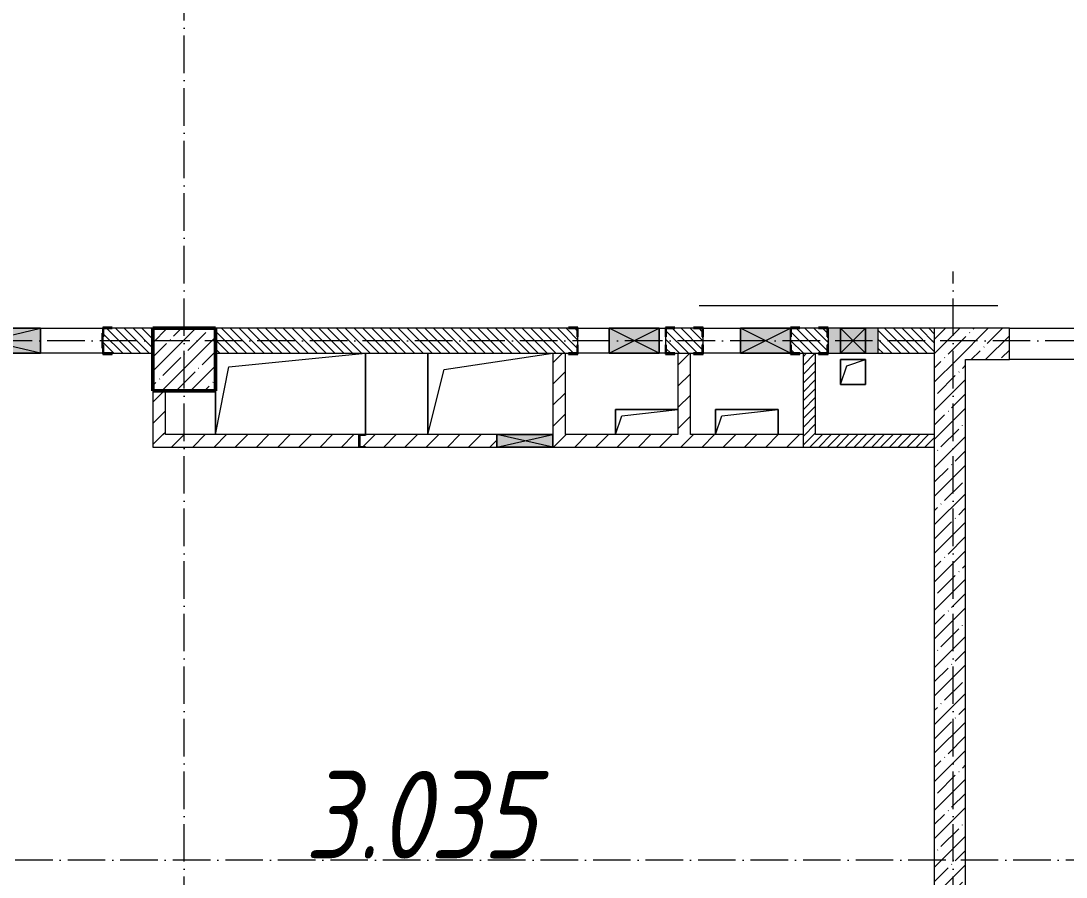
# Model space of a CAD drawing. Header units: millimetres. Extents: x -12989 to 629078, y -109036 to 555275.
# Drawn here: x 357615 to 365975, y -85169 to -78326 of the extents above; entities that cross this region are included whole.
import ezdxf

# ---------------------------------------------------------------- set-up
doc = ezdxf.new("R2010")
doc.units = ezdxf.units.MM
doc.linetypes.add('200_ШТРИХ_ш1п0_6_', pattern=[160, 100, -60])
doc.linetypes.add('50_200_ШТРИХ_1Т_ш5_п1_п1_', pattern=[700, 500, -100, 0, -100])
for name, color, linetype, lineweight in [('4 -стяжа', 7, 'Continuous', 30), ('A-DETL-GENF-OTLN', 7, 'Continuous', 9), ('A-FLOR-____-OTLN', 7, 'Continuous', 9), ('A-GENM-____-MCUT', 7, 'Continuous', 25), ('A-GENM-____-OTLN', 7, 'Continuous', 9), ('A-GENM-____-OTLN-1', 7, 'Continuous', 25), ('A-GLAZ-____-OTLN', 7, 'Continuous', 9), ('A-WALL-____-MCUT-1', 7, 'Continuous', 9), ('A-WALL-____-MCUT-3', 7, 'Continuous', 9), ('A-WALL-____-OTLN', 7, 'Continuous', 9), ('A-WALL-____-PATT-1', 7, 'Continuous', 9), ('A-WALL-FNSH-MCUT-1', 7, 'Continuous', 9), ('I-WALL-____-OTLN', 7, 'Continuous', 9), ('S-COLS-____-MCUT', 7, 'Continuous', 50), ('S-COLS-____-OTLN', 7, 'Continuous', 9), ('S-GRID-____-OTLN-1', 7, '50_200_ШТРИХ_1Т_ш5_п1_п1_', 9), ('Марки помещений', 7, 'Continuous', 9)]:
    doc.layers.add(name, color=color, linetype=linetype, lineweight=lineweight)
doc.layers.add('A-DETL-GENF-OTLN-4', color=9, linetype='200_ШТРИХ_ш1п0_6_', lineweight=9, true_color=0x808080)
doc.layers.add('A-DETL-GENF-OTLN-5', color=7, linetype='Continuous', lineweight=5, true_color=0xc0c0c0)
doc.layers.get('4 -стяжа').off()
doc.styles.add('ISOCPEUR_I_2', font='isocpeui.ttf', dxfattribs={"width": 0.85, "height": 2.3})
pattern_1 = [(135, (283770.707, -86863.456), (-35.35534, -35.35534), [])]
pattern_2 = [(45, (283770.71, -86863.46), (-84.85281, 84.85281), [])]
pattern_3 = [(45, (283770.707, -86863.456), (-35.35534, 35.35534), [])]
pattern_4 = [(45, (283770.7, -86863.46), (-114.04925, 114.04925), []), (45, (283884.76, -86863.46), (-114.04925, 114.04925), [201.612, -40.322, 3.353, -36.97])]

# ---------------------------------------------------------------- blocks, each defined once
blk = doc.blocks.new('BSC_Колонна _Прямоугольная - 500х500-V63-АР1_План отверстий 3 этажа в осях 1-64_А-ГГ')
at = {"layer": 'S-COLS-____-OTLN'}
h = blk.add_hatch(dxfattribs=at)
h.set_pattern_fill('FP_100', color=256, style=0, pattern_type=2)
h.set_pattern_definition([(45, (-75150, -5831.04), (-114.04925, 114.04925), []), (45, (-75035.95, -5831.04), (-114.04925, 114.04925), [201.613, -40.323, 3.353, -36.97])])
h.paths.add_polyline_path([(-250, -250), (250, -250), (250, 250), (-250, 250)], flags=0)
at = {"layer": 'S-COLS-____-MCUT'}
for p, q in [((250, 250), (-250, 250)), ((-250, 250), (-250, -250)), ((250, -250), (250, 250)), ((-250, -250), (250, -250))]:
    blk.add_line(p, q, dxfattribs=at)
blk = doc.blocks.new('Фахверк_СКБ_Уголок - 200_3960-28268576-АР1_План отверстий 3 этажа в осях 1-64_А-ГГ')
at = {"layer": 'A-GENM-____-MCUT'}
for p, q in [((200, 156), (125, 156)), ((125, 156), (125, 81)), ((131, 81), (131, 150)), ((131, 150), (200, 150)), ((200, 150), (200, 156)), ((125, 81), (131, 81)), ((131, 19), (125, 19)), ((125, 19), (125, -56)), ((131, -50), (131, 19)), ((125, -56), (200, -56)), ((200, -50), (131, -50)), ((200, -56), (200, -50))]:
    blk.add_line(p, q, dxfattribs=at)
blk = doc.blocks.new('Фахверк_СКБ_Уголок - 200_3960_зеркало-28268689-АР1_План отверстий 3 этажа в осях 1-64_А-ГГ')
at = {"layer": 'A-GENM-____-MCUT'}
for p, q in [((200, 156), (125, 156)), ((125, 156), (125, 81)), ((131, 81), (131, 150)), ((131, 150), (200, 150)), ((200, 150), (200, 156)), ((125, 81), (131, 81)), ((131, 19), (125, 19)), ((125, 19), (125, -56)), ((131, -50), (131, 19)), ((125, -56), (200, -56)), ((200, -50), (131, -50)), ((200, -56), (200, -50))]:
    blk.add_line(p, q, dxfattribs=at)
blk = doc.blocks.new('154_Стойка_СКБ_Уголок - СМ-2180_200-28268025-АР1_План отверстий 3 этажа в осях 1-64_А-ГГ')
at = {"layer": 'A-GENM-____-MCUT'}
for p, q in [((125, 156), (125, 81)), ((200, 156), (125, 156)), ((131, 81), (131, 150)), ((131, 150), (200, 150)), ((200, 150), (200, 156)), ((125, 81), (131, 81)), ((131, 19), (125, 19)), ((125, 19), (125, -56)), ((131, -50), (131, 19)), ((125, -56), (200, -56)), ((200, -50), (131, -50)), ((200, -56), (200, -50))]:
    blk.add_line(p, q, dxfattribs=at)
blk = doc.blocks.new('154_Фахверк_СКБ_Швеллер - Тип_100_3960-28494444-АР1_План отверстий 3 этажа в осях 1-64_А-ГГ')
at = {"layer": 'A-GENM-____-MCUT'}
for p, q in [((125, 50), (175, 50)), ((125, -50), (125, 50)), ((128, 47), (128, -47)), ((175, 47), (128, 47)), ((175, 50), (175, 47)), ((175, -50), (125, -50)), ((128, -47), (175, -47)), ((175, -47), (175, -50))]:
    blk.add_line(p, q, dxfattribs=at)
blk = doc.blocks.new('154_Стойка_СКБ_Уголок - СМ-2480_200-28346303-АР1_План отверстий 3 этажа в осях 1-64_А-ГГ')
at = {"layer": 'A-GENM-____-MCUT'}
for p, q in [((125, 156), (125, 81)), ((200, 156), (125, 156)), ((131, 81), (131, 150)), ((131, 150), (200, 150)), ((200, 150), (200, 156)), ((125, 81), (131, 81)), ((131, 19), (125, 19)), ((125, 19), (125, -56)), ((131, -50), (131, 19)), ((125, -56), (200, -56)), ((200, -50), (131, -50)), ((200, -56), (200, -50))]:
    blk.add_line(p, q, dxfattribs=at)
blk = doc.blocks.new('Стойка_Влож_Полоса боковая - Полоса-28213942-АР1_План отверстий 3 этажа в осях 1-64_А-ГГ')
at = {"layer": 'A-GENM-____-OTLN'}
for p, q in [((-5, 60), (0, 60)), ((-5, -60), (-5, 60)), ((0, 31), (0, -31)), ((0, -60), (-5, -60))]:
    blk.add_line(p, q, dxfattribs=at)
blk = doc.blocks.new('AR_Отверстие Ниша - Лючок-32401326-АР1_План отверстий 3 этажа в осях 1-64_А-ГГ')
at = {"layer": 'A-GLAZ-____-OTLN'}
h = blk.add_hatch(color=256, dxfattribs=at)
h.paths.add_polyline_path([(200, 100), (100, 100), (100, -100), (200, -100), (200, 86.8)], flags=0)
h.paths.add_polyline_path([(-200, 100), (-200, -100), (-100, -100), (-100, 100)], flags=0)
for p, q in [((-100, 100), (-200, 100)), ((-200, 100), (-200, -100)), ((200, 100), (100, 100)), ((200, -31), (200, 31)), ((-200, -100), (-100, -100)), ((100, -100), (200, -100))]:
    blk.add_line(p, q, dxfattribs=at)
blk = doc.blocks.new('AR_Отверстие прямоугольное _в стене_ - AR_Отверстие прямоугольное _в стене__ВК-32401325-АР1_План отверстий 3 этажа в осях 1-64_А-ГГ')
at = {"layer": 'A-GLAZ-____-OTLN'}
blk.add_hatch(color=256, dxfattribs=at).paths.add_polyline_path([(100, 100), (-100, 100), (-100, -100), (100, -100), (100, 86.8)], flags=0)
at = {"layer": 'A-DETL-GENF-OTLN'}
for p, q in [((-100, -100), (-100, 100)), ((-100, 100), (100, 100)), ((100, 100), (-100, -100)), ((-100, 100), (100, -100)), ((100, 100), (-100, 100)), ((-100, 100), (-100, -100)), ((100, 100), (100, -100)), ((100, -100), (100, 100)), ((100, -100), (-100, -100)), ((-100, -100), (100, -100))]:
    blk.add_line(p, q, dxfattribs=at)
blk = doc.blocks.new('AR_Отверстие прямоугольное _в плите_ - AR_Отверстие прямоугольное _в плите_-30229432-АР1_План отверстий 3 этажа в осях 1-64_А-ГГ')
at = {"layer": 'A-GENM-____-OTLN'}
for p, q in [((250, 100), (-250, 100)), ((-250, 100), (-250, -100)), ((-200, 50), (250, 100)), ((-250, -100), (-200, 50))]:
    blk.add_line(p, q, dxfattribs=at)
blk = doc.blocks.new('AR_Отверстие прямоугольное _в плите_ - AR_Отверстие прямоугольное _в плите_-V167-АР1_План отверстий 3 этажа в осях 1-64_А-ГГ')
at = {"layer": 'A-GENM-____-OTLN'}
for p, q in [((250, 100), (-250, 100)), ((-250, 100), (-250, -100)), ((-200, 50), (250, 100)), ((250, -100), (250, 100)), ((-250, -100), (-200, 50))]:
    blk.add_line(p, q, dxfattribs=at)
blk = doc.blocks.new('AR_Отверстие прямоугольное _в плите_ - AR_Отверстие прямоугольное _в плите_-30458127-АР1_План отверстий 3 этажа в осях 1-64_А-ГГ')
at = {"layer": 'A-GENM-____-OTLN'}
for p, q in [((100, 100), (-100, 100)), ((-100, 100), (-100, -100)), ((-50, 50), (100, 100)), ((100, -100), (100, 100)), ((-100, -100), (-50, 50)), ((-100, -100), (100, -100))]:
    blk.add_line(p, q, dxfattribs=at)
blk = doc.blocks.new('AR_Отверстие прямоугольное _в плите_ - AR_Отверстие прямоугольное _в плите_-30552521-АР1_План отверстий 3 этажа в осях 1-64_А-ГГ')
at = {"layer": 'A-GENM-____-OTLN'}
for p, q in [((-491.7, 216.7), (600, 325)), ((600, -325), (600, 325)), ((-600, -325), (-491.7, 216.7)), ((-600, 25), (-600, -325))]:
    blk.add_line(p, q, dxfattribs=at)
blk = doc.blocks.new('AR_Отверстие прямоугольное _в плите_ - AR_Отверстие прямоугольное _в плите_-30552580-АР1_План отверстий 3 этажа в осях 1-64_А-ГГ')
at = {"layer": 'A-GENM-____-OTLN'}
for p, q in [((-500, 325), (-500, -325)), ((-370, 195), (500, 325)), ((-500, -325), (-370, 195))]:
    blk.add_line(p, q, dxfattribs=at)
blk = doc.blocks.new('AR_Отверстие прямоугольное _в стене_ - AR_Отверстие прямоугольное _в стене__ЭОМ-36422540-АР1_План отверстий 3 этажа в осях 1-64_А-ГГ')
at = {"layer": 'A-GLAZ-____-OTLN'}
blk.add_hatch(color=256, dxfattribs=at).paths.add_polyline_path([(200, 100), (-200, 100), (-200, -100), (200, -100), (200, 86.8)], flags=0)
at = {"layer": 'A-DETL-GENF-OTLN'}
for p, q in [((-200, -100), (-200, 100)), ((-200, 100), (200, 100)), ((200, 100), (-200, -100)), ((-200, 100), (200, -100)), ((200, 100), (-200, 100)), ((-200, 100), (-200, -100)), ((200, 100), (200, -100)), ((200, -100), (200, 100)), ((200, -100), (-200, -100)), ((-200, -100), (200, -100))]:
    blk.add_line(p, q, dxfattribs=at)
blk = doc.blocks.new('AR_Отверстие прямоугольное _в стене_ - AR_Отверстие прямоугольное _в стене__ЭОМ-36419430-АР1_План отверстий 3 этажа в осях 1-64_А-ГГ')
at = {"layer": 'A-GLAZ-____-OTLN'}
blk.add_hatch(color=256, dxfattribs=at).paths.add_polyline_path([(-200, 100), (-200, -100), (200, -100), (200, 100)], flags=0)
at = {"layer": 'A-DETL-GENF-OTLN'}
for p, q in [((-200, 100), (200, 100)), ((200, 100), (-200, -100)), ((-200, 100), (200, -100)), ((200, 100), (-200, 100)), ((200, 100), (200, -100)), ((200, -100), (200, 100)), ((-200, -31), (-200, 31)), ((-200, 31), (-200, -31)), ((200, -100), (-200, -100)), ((-200, -100), (200, -100))]:
    blk.add_line(p, q, dxfattribs=at)
blk = doc.blocks.new('AR_Отверстие прямоугольное _в стене_ - AR_Отверстие прямоугольное _в стене__ОВ-36973196-АР1_План отверстий 3 этажа в осях 1-64_А-ГГ')
at = {"layer": 'A-GLAZ-____-OTLN'}
blk.add_hatch(color=256, dxfattribs=at).paths.add_polyline_path([(225, 50), (-225, 50), (-225, -50), (225, -50)], flags=0)
at = {"layer": 'A-DETL-GENF-OTLN'}
for p, q in [((-225, -50), (-225, 50)), ((-225, 50), (225, 50)), ((225, 50), (-225, -50)), ((-225, 50), (225, -50)), ((225, 50), (-225, 50)), ((-225, 50), (-225, -50)), ((225, 50), (225, -50)), ((225, -50), (225, 50)), ((225, -50), (-225, -50)), ((-225, -50), (225, -50))]:
    blk.add_line(p, q, dxfattribs=at)
blk = doc.blocks.new('AR_Отверстие прямоугольное _в стене_ - AR_Отверстие прямоугольное _в стене__ОВ-36927705-АР1_План отверстий 3 этажа в осях 1-64_А-ГГ')
at = {"layer": 'A-GLAZ-____-OTLN'}
blk.add_hatch(color=256, dxfattribs=at).paths.add_polyline_path([(-425, 100), (-425, -100), (425, -100), (425, 100)], flags=0)
at = {"layer": 'A-DETL-GENF-OTLN'}
for p, q in [((-425, -100), (-425, 100)), ((-425, 100), (425, 100)), ((425, 100), (-425, -100)), ((-425, 100), (425, -100)), ((425, 100), (-425, 100)), ((-425, 100), (-425, -100)), ((425, 100), (425, -100)), ((425, -100), (425, 100)), ((425, -100), (-425, -100)), ((-425, -100), (425, -100))]:
    blk.add_line(p, q, dxfattribs=at)
blk = doc.blocks.new('DET_L_Имитация разреза_ISO2-5 - Низ-29858563-АР1_План отверстий 3 этажа в осях 1-64_А-ГГ')
at = {"layer": 'A-DETL-GENF-OTLN-5'}
blk.add_line((143.1, 0), (2531.9, 0), dxfattribs=at)
blk = doc.blocks.new('3эт')
at = {"layer": 'S-GRID-____-OTLN-1', "color": 251, "ltscale": 0.6, "true_color": 0x636466}
for p, q in [((358920.7, -91346.1), (358920.7, -76712.9)), ((365070.7, -91346.1), (365070.7, -80328.4)), ((374089.5, -80882.4), (279101.9, -80882.4)), ((387697.2, -85032.4), (279101.9, -85032.4))]:
    blk.add_line(p, q, dxfattribs=at)

msp = doc.modelspace()

# ---------------------------------------------------------------- hatches: boundary and pattern name
at = {"layer": 'A-WALL-____-PATT-1'}
h = msp.add_hatch(dxfattribs=at)
h.set_pattern_fill('FP_6', color=256, style=0, pattern_type=2)
h.set_pattern_definition(pattern_1)
h.paths.add_polyline_path([(358345.7074, -80982.4142), (358670.7074, -80982.4142), (358670.7074, -80782.4142), (358276.7074, -80782.4142), (358276.7074, -80851.4142), (358270.7074, -80851.4142), (358270.7074, -80913.4142), (358276.7074, -80913.4142), (358276.7074, -80982.4142)], flags=0)
h.paths.add_polyline_path([(356170.7074, -80982.4142), (356564.7074, -80982.4142), (356564.7074, -80913.4142), (356570.7074, -80913.4142), (356570.7074, -80851.4142), (356564.7074, -80851.4142), (356564.7074, -80782.4142), (356170.7074, -80782.4142)], flags=0)
h = msp.add_hatch(dxfattribs=at)
h.set_pattern_fill('FP_6', color=256, style=0, pattern_type=2)
h.set_pattern_definition(pattern_1)
h.paths.add_polyline_path([(363845.7074, -80982.4142), (364064.7074, -80982.4142), (364064.7074, -80913.4142), (364070.7074, -80913.4142), (364070.7074, -80851.4142), (364064.7074, -80851.4142), (364064.7074, -80782.4142), (363776.7074, -80782.4142), (363776.7074, -80851.4142), (363770.7074, -80851.4142), (363770.7074, -80913.4142), (363776.7074, -80913.4142), (363776.7074, -80982.4142)], flags=0)
h.paths.add_polyline_path([(364470.7074, -80982.4142), (364920.7074, -80982.4142), (364920.7074, -80782.4142), (364470.7074, -80782.4142), (364470.7074, -80969.2206)], flags=0)
h.paths.add_polyline_path([(361995.7074, -80982.4142), (362064.7074, -80982.4142), (362064.7074, -80913.4142), (362070.7074, -80913.4142), (362070.7074, -80851.4142), (362064.7074, -80851.4142), (362064.7074, -80782.4142), (359170.7074, -80782.4142), (359170.7074, -80982.4142), (361525.4592, -80982.4142)], flags=0)
h.paths.add_polyline_path([(362845.7074, -80982.4142), (363064.7074, -80982.4142), (363064.7074, -80913.4142), (363070.7074, -80913.4142), (363070.7074, -80851.4142), (363064.7074, -80851.4142), (363064.7074, -80782.4142), (362776.7074, -80782.4142), (362776.7074, -80851.4142), (362770.7074, -80851.4142), (362770.7074, -80913.4142), (362776.7074, -80913.4142), (362776.7074, -80982.4142)], flags=0)
h = msp.add_hatch(dxfattribs=at)
h.set_pattern_fill('FP_38', color=256, style=0, pattern_type=2)
h.set_pattern_definition(pattern_4)
h.paths.add_polyline_path([(367570.7074, -81032.4142), (367570.7074, -80782.4142), (367120.7074, -80782.4142), (367120.7074, -81032.4142), (367320.7074, -81032.4142)], flags=0)
h.paths.add_polyline_path([(365170.7074, -81032.4142), (365520.7074, -81032.4142), (365520.7074, -80782.4142), (364920.7074, -80782.4142), (364920.7074, -81032.4142), (365060.3878, -81032.4142)], flags=0)
h = msp.add_hatch(dxfattribs=at)
h.set_pattern_fill('FP_4', color=256, style=0, pattern_type=2)
h.set_pattern_definition(pattern_2)
h.paths.add_polyline_path([(361870.7074, -81632.4142), (361970.7074, -81632.4142), (361970.7074, -80982.4142), (361870.7074, -80982.4142)], flags=0)
h = msp.add_hatch(dxfattribs=at)
h.set_pattern_fill('FP_4', color=256, style=0, pattern_type=2)
h.set_pattern_definition(pattern_2)
h.paths.add_polyline_path([(362970.7074, -81632.4142), (362970.7074, -80982.4142), (362870.7074, -80982.4142), (362870.7074, -81632.4142)], flags=0)
h = msp.add_hatch(dxfattribs=at)
h.set_pattern_fill('FP_5', color=256, style=0, pattern_type=2)
h.set_pattern_definition(pattern_3)
h.paths.add_polyline_path([(363970.7074, -81732.4142), (363970.7074, -80982.4142), (363870.7074, -80982.4142), (363870.7074, -81732.4142)], flags=0)
h = msp.add_hatch(dxfattribs=at)
h.set_pattern_fill('FP_38', color=256, style=0, pattern_type=2)
h.set_pattern_definition(pattern_4)
h.paths.add_polyline_path([(365170.7074, -88282.4142), (365170.7074, -81032.4142), (364920.7074, -81032.4142), (364920.7074, -88282.4142), (365060.3878, -88282.4142)], flags=0)
h = msp.add_hatch(dxfattribs=at)
h.set_pattern_fill('FP_4', color=256, style=0, pattern_type=2)
h.set_pattern_definition(pattern_2)
h.paths.add_polyline_path([(358770.7074, -81632.4142), (358770.7074, -81282.4142), (358670.7074, -81282.4142), (358670.7074, -81632.4142)], flags=0)
h = msp.add_hatch(dxfattribs=at)
h.set_pattern_fill('FP_4', color=256, style=0, pattern_type=2)
h.set_pattern_definition(pattern_2)
h.paths.add_polyline_path([(363870.7074, -81732.4142), (363870.7074, -81632.4142), (361870.7074, -81632.4142), (361870.7074, -81732.4142), (363292.9235, -81732.4142)], flags=0)
h.paths.add_polyline_path([(361420.7074, -81732.4142), (361420.7074, -81632.4142), (360370.7074, -81632.4142), (360370.7074, -81635.4142), (360323.7074, -81635.4142), (360323.7074, -81729.4142), (360370.7074, -81729.4142), (360370.7074, -81732.4142)], flags=0)
h.paths.add_polyline_path([(360320.7074, -81732.4142), (360320.7074, -81632.4142), (358670.7074, -81632.4142), (358670.7074, -81732.4142)], flags=0)
h = msp.add_hatch(dxfattribs=at)
h.set_pattern_fill('FP_5', color=256, style=0, pattern_type=2)
h.set_pattern_definition(pattern_3)
h.paths.add_polyline_path([(364920.7074, -81732.4142), (364920.7074, -81632.4142), (363970.7074, -81632.4142), (363970.7074, -81732.4142)], flags=0)

# ---------------------------------------------------------------- linework, layer by layer
at = {"layer": 'A-FLOR-____-OTLN'}
for p, q in [((360370.7074, -80982.4142), (360370.7074, -81632.4142)), ((360870.7074, -81632.4142), (360870.7074, -80982.4142)), ((364170.7074, -81032.4142), (364370.7074, -81032.4142)), ((364170.7074, -81232.4142), (364170.7074, -81032.4142)), ((364370.7074, -81032.4142), (364370.7074, -81232.4142)), ((364370.7074, -81232.4142), (364170.7074, -81232.4142)), ((359170.7074, -81632.4142), (359170.7074, -81282.4142)), ((362370.7074, -81432.4142), (362870.7074, -81432.4142)), ((362370.7074, -81632.4142), (362370.7074, -81432.4142)), ((363170.7074, -81432.4142), (363670.7074, -81432.4142)), ((363170.7074, -81632.4142), (363170.7074, -81432.4142)), ((363670.7074, -81432.4142), (363670.7074, -81632.4142))]:
    msp.add_line(p, q, dxfattribs=at)
at = {"layer": 'A-WALL-____-MCUT-1'}
for p, q in [((364920.7074, -80782.4142), (364920.7074, -88282.4142)), ((365520.7074, -80782.4142), (364920.7074, -80782.4142)), ((365520.7074, -81032.4142), (365520.7074, -80782.4142)), ((365170.7074, -88282.4142), (365170.7074, -81032.4142)), ((365170.7074, -81032.4142), (365520.7074, -81032.4142))]:
    msp.add_line(p, q, dxfattribs=at)
at = {"layer": 'A-WALL-____-MCUT-3'}
for p, q in [((358670.7074, -80782.4142), (358345.7074, -80782.4142)), ((361995.7074, -80782.4142), (359170.7074, -80782.4142)), ((362995.7074, -80782.4142), (362845.7074, -80782.4142)), ((363995.7074, -80782.4142), (363845.7074, -80782.4142)), ((364920.7074, -80782.4142), (364470.7074, -80782.4142)), ((362070.7074, -80913.4142), (362070.7074, -80851.4142)), ((362770.7074, -80851.4142), (362770.7074, -80913.4142)), ((363070.7074, -80913.4142), (363070.7074, -80851.4142)), ((358345.7074, -80982.4142), (358670.7074, -80982.4142)), ((359170.7074, -80982.4142), (361995.7074, -80982.4142)), ((362845.7074, -80982.4142), (362995.7074, -80982.4142)), ((363845.7074, -80982.4142), (363995.7074, -80982.4142)), ((364470.7074, -80982.4142), (364920.7074, -80982.4142))]:
    msp.add_line(p, q, dxfattribs=at)
at = {"layer": 'A-WALL-____-OTLN'}
for p, q in [((365520.7074, -80782.4142), (367120.7074, -80782.4142)), ((367120.7074, -81032.4142), (365520.7074, -81032.4142))]:
    msp.add_line(p, q, dxfattribs=at)
at = {"layer": 'A-WALL-FNSH-MCUT-1'}
for p, q in [((361870.7074, -80982.4142), (361870.7074, -81632.4142)), ((361970.7074, -81632.4142), (361970.7074, -80982.4142)), ((362870.7074, -80982.4142), (362870.7074, -81632.4142)), ((362970.7074, -81632.4142), (362970.7074, -80982.4142)), ((363870.7074, -80982.4142), (363870.7074, -81732.4142)), ((363970.7074, -81632.4142), (363970.7074, -80982.4142)), ((358670.7074, -81282.4142), (358670.7074, -81732.4142)), ((358770.7074, -81632.4142), (358770.7074, -81282.4142)), ((360320.7074, -81632.4142), (358770.7074, -81632.4142)), ((361420.7074, -81632.4142), (360370.7074, -81632.4142)), ((362870.7074, -81632.4142), (361970.7074, -81632.4142)), ((363870.7074, -81632.4142), (362970.7074, -81632.4142)), ((364920.7074, -81632.4142), (363970.7074, -81632.4142)), ((358670.7074, -81732.4142), (360320.7074, -81732.4142)), ((360370.7074, -81732.4142), (361420.7074, -81732.4142)), ((361870.7074, -81732.4142), (364920.7074, -81732.4142))]:
    msp.add_line(p, q, dxfattribs=at)
at = {"layer": 'I-WALL-____-OTLN'}
for p, q in [((357770.7074, -80782.4142), (358270.7074, -80782.4142)), ((362070.7074, -80782.4142), (362320.7074, -80782.4142)), ((362720.7074, -80782.4142), (362770.7074, -80782.4142)), ((363070.7074, -80782.4142), (363370.7074, -80782.4142)), ((358270.7074, -80982.4142), (357770.7074, -80982.4142)), ((362320.7074, -80982.4142), (362070.7074, -80982.4142)), ((362770.7074, -80982.4142), (362720.7074, -80982.4142)), ((363370.7074, -80982.4142), (363070.7074, -80982.4142))]:
    msp.add_line(p, q, dxfattribs=at)

# ---------------------------------------------------------------- block references
at = {"layer": '4 -стяжа'}
msp.add_blockref('3эт', (0, 0), dxfattribs=at)
at = {"layer": 'A-DETL-GENF-OTLN-4', "rotation": 180}
msp.add_blockref('DET_L_Имитация разреза_ISO2-5 - Низ-29858563-АР1_План отверстий 3 этажа в осях 1-64_А-ГГ', (365570.7074, -80602.4142), dxfattribs=at)
at = {"layer": 'A-GENM-____-OTLN'}
for name, p in [('Стойка_Влож_Полоса боковая - Полоса-28213942-АР1_План отверстий 3 этажа в осях 1-64_А-ГГ', (358270.7074, -80882.4142)), ('AR_Отверстие прямоугольное _в плите_ - AR_Отверстие прямоугольное _в плите_-30552521-АР1_План отверстий 3 этажа в осях 1-64_А-ГГ', (359770.7074, -81307.4142)), ('AR_Отверстие прямоугольное _в плите_ - AR_Отверстие прямоугольное _в плите_-30552580-АР1_План отверстий 3 этажа в осях 1-64_А-ГГ', (361370.7074, -81307.4142)), ('AR_Отверстие прямоугольное _в плите_ - AR_Отверстие прямоугольное _в плите_-30458127-АР1_План отверстий 3 этажа в осях 1-64_А-ГГ', (364270.7074, -81132.4142)), ('AR_Отверстие прямоугольное _в плите_ - AR_Отверстие прямоугольное _в плите_-30229432-АР1_План отверстий 3 этажа в осях 1-64_А-ГГ', (362620.7074, -81532.4142)), ('AR_Отверстие прямоугольное _в плите_ - AR_Отверстие прямоугольное _в плите_-V167-АР1_План отверстий 3 этажа в осях 1-64_А-ГГ', (363420.7074, -81532.4142))]:
    msp.add_blockref(name, p, dxfattribs=at)
at = {"layer": 'A-GENM-____-OTLN-1'}
for name, p in [('154_Стойка_СКБ_Уголок - СМ-2480_200-28346303-АР1_План отверстий 3 этажа в осях 1-64_А-ГГ', (358145.7074, -80932.4142)), ('Фахверк_СКБ_Уголок - 200_3960_зеркало-28268689-АР1_План отверстий 3 этажа в осях 1-64_А-ГГ', (362645.7074, -80932.4142)), ('Фахверк_СКБ_Уголок - 200_3960-28268576-АР1_План отверстий 3 этажа в осях 1-64_А-ГГ', (363645.7074, -80932.4142)), ('154_Фахверк_СКБ_Швеллер - Тип_100_3960-28494444-АР1_План отверстий 3 этажа в осях 1-64_А-ГГ', (360195.7074, -81682.4142))]:
    msp.add_blockref(name, p, dxfattribs=at)
at = {"layer": 'A-GENM-____-OTLN-1', "rotation": 180}
for name, p in [('154_Стойка_СКБ_Уголок - СМ-2180_200-28268025-АР1_План отверстий 3 этажа в осях 1-64_А-ГГ', (362195.7074, -80832.4142)), ('Фахверк_СКБ_Уголок - 200_3960-28268576-АР1_План отверстий 3 этажа в осях 1-64_А-ГГ', (363195.7074, -80832.4142)), ('Фахверк_СКБ_Уголок - 200_3960_зеркало-28268689-АР1_План отверстий 3 этажа в осях 1-64_А-ГГ', (364195.7074, -80832.4142))]:
    msp.add_blockref(name, p, dxfattribs=at)
at = {"layer": 'A-GLAZ-____-OTLN', "rotation": 180}
for name, p in [('AR_Отверстие прямоугольное _в стене_ - AR_Отверстие прямоугольное _в стене__ОВ-36927705-АР1_План отверстий 3 этажа в осях 1-64_А-ГГ', (357345.7074, -80882.4142)), ('AR_Отверстие прямоугольное _в стене_ - AR_Отверстие прямоугольное _в стене__ЭОМ-36422540-АР1_План отверстий 3 этажа в осях 1-64_А-ГГ', (362520.7074, -80882.4142)), ('AR_Отверстие прямоугольное _в стене_ - AR_Отверстие прямоугольное _в стене__ЭОМ-36419430-АР1_План отверстий 3 этажа в осях 1-64_А-ГГ', (363570.7074, -80882.4142)), ('AR_Отверстие Ниша - Лючок-32401326-АР1_План отверстий 3 этажа в осях 1-64_А-ГГ', (364270.7074, -80882.4142)), ('AR_Отверстие прямоугольное _в стене_ - AR_Отверстие прямоугольное _в стене__ВК-32401325-АР1_План отверстий 3 этажа в осях 1-64_А-ГГ', (364270.7074, -80882.4142)), ('AR_Отверстие прямоугольное _в стене_ - AR_Отверстие прямоугольное _в стене__ОВ-36973196-АР1_План отверстий 3 этажа в осях 1-64_А-ГГ', (361645.7074, -81682.4142))]:
    msp.add_blockref(name, p, dxfattribs=at)
at = {"layer": 'S-COLS-____-OTLN'}
msp.add_blockref('BSC_Колонна _Прямоугольная - 500х500-V63-АР1_План отверстий 3 этажа в осях 1-64_А-ГГ', (358920.7074, -81032.4142), dxfattribs=at)

# ---------------------------------------------------------------- texts
at = {"layer": 'Марки помещений', "insert": (359883.8699, -84320.3045), "char_height": 700, "width": 785.65375, "attachment_point": 1, "style": 'ISOCPEUR_I_2'}
msp.add_mtext('3.035', dxfattribs=at)

doc.saveas('drawing.dxf')
